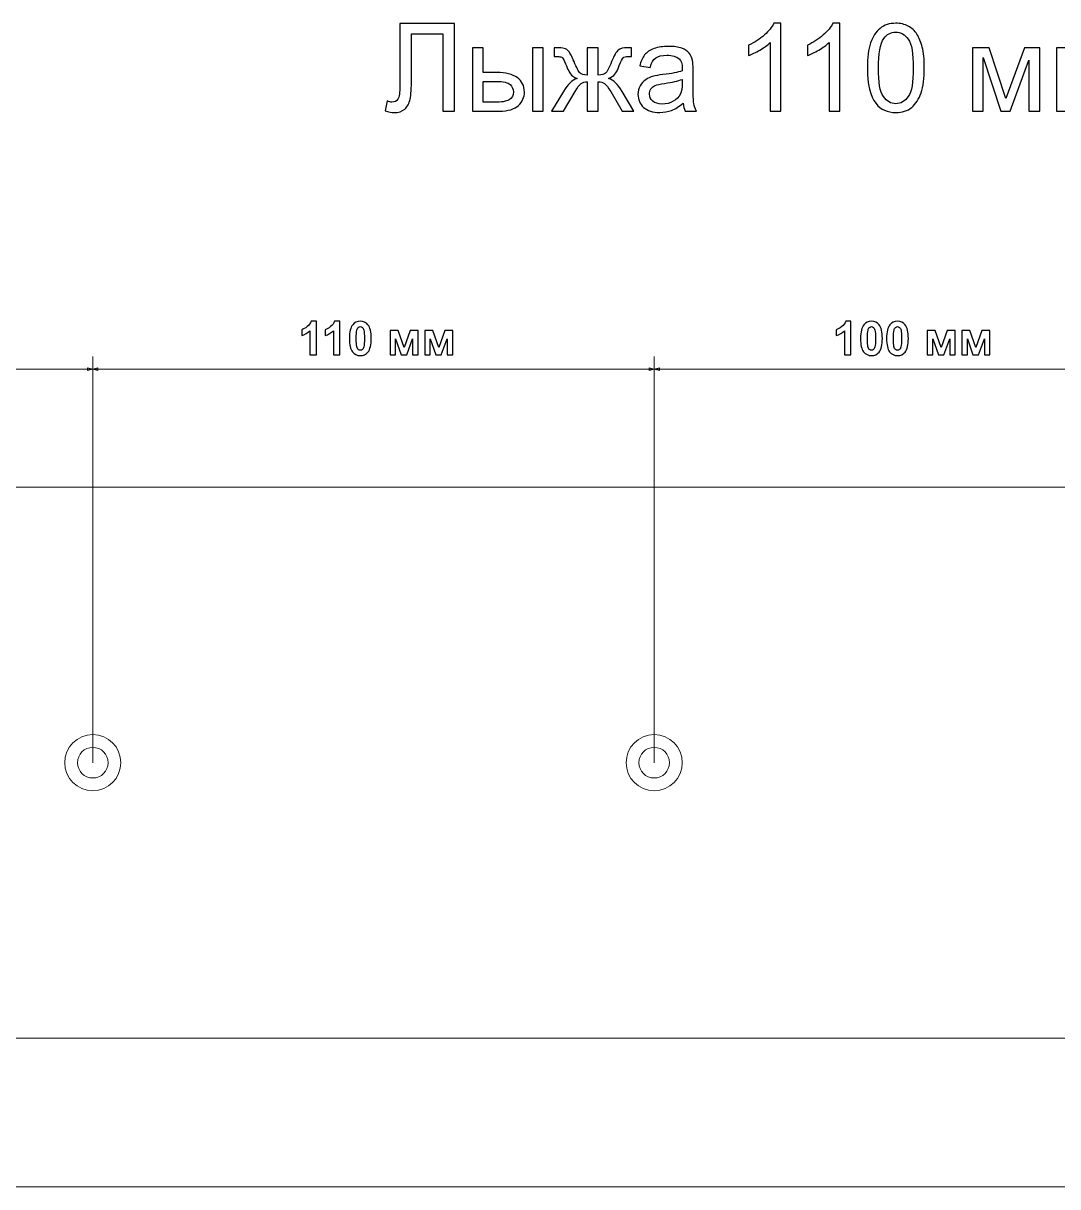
# Model space of a CAD drawing. Header units: centimetres. Extents: x -84 to 84, y -59 to 59.
# Drawn here: x -22.55 to -2.28, y -22.2 to 0.59 of the extents above; entities that cross this region are included whole.
import ezdxf

# ---------------------------------------------------------------- set-up
doc = ezdxf.new("R2010")
doc.units = ezdxf.units.CM
doc.header["$MEASUREMENT"] = 0
doc.layers.add('layer 1', color=7, linetype='Continuous')

msp = doc.modelspace()

# ---------------------------------------------------------------- linework, layer by layer
at = {"layer": 'layer 1', "color": 250}
for points, knots in [([(-15.16733, 0.58733), (-15.16733, 0.58733), (-14.09765, 0.58733), (-14.09765, 0.58733), (-14.09765, 0.58733), (-14.09765, 0.58733), (-14.09765, -1.12607), (-14.09765, -1.12607), (-14.09765, -1.12607), (-14.09765, -1.12607), (-14.32499, -1.12607), (-14.32499, -1.12607), (-14.32499, -1.12607), (-14.32499, -1.12607), (-14.32499, 0.38631), (-14.32499, 0.38631), (-14.32499, 0.38631), (-14.32499, 0.38631), (-14.93999, 0.38631), (-14.93999, 0.38631), (-14.93999, 0.38631), (-14.93999, 0.38631), (-14.93999, -0.49631), (-14.93999, -0.49631), (-14.93999, -0.49631), (-14.93999, -0.67579), (-14.94837, -0.807), (-14.96512, -0.89036), (-14.96512, -0.89036), (-14.98187, -0.97411), (-15.01737, -1.03873), (-15.07121, -1.08539), (-15.07121, -1.08539), (-15.12505, -1.13165), (-15.19365, -1.15479), (-15.27621, -1.15479), (-15.27621, -1.15479), (-15.32646, -1.15479), (-15.38669, -1.14442), (-15.45688, -1.12368), (-15.45688, -1.12368), (-15.45688, -1.12368), (-15.4162, -0.92266), (-15.4162, -0.92266), (-15.4162, -0.92266), (-15.37911, -0.94181), (-15.3472, -0.95138), (-15.32088, -0.95138), (-15.32088, -0.95138), (-15.26983, -0.95138), (-15.23114, -0.93224), (-15.20562, -0.89355), (-15.20562, -0.89355), (-15.18009, -0.85486), (-15.16733, -0.76393), (-15.16733, -0.62035), (-15.16733, -0.62035), (-15.16733, -0.62035), (-15.16733, 0.58733), (-15.16733, 0.58733)], [0, 0, 0, 0, 0.0625, 0.0625, 0.0625, 0.0625, 0.125, 0.125, 0.125, 0.125, 0.1875, 0.1875, 0.1875, 0.1875, 0.25, 0.25, 0.25, 0.25, 0.3125, 0.3125, 0.3125, 0.3125, 0.375, 0.375, 0.375, 0.375, 0.4375, 0.4375, 0.4375, 0.4375, 0.5, 0.5, 0.5, 0.5, 0.5625, 0.5625, 0.5625, 0.5625, 0.625, 0.625, 0.625, 0.625, 0.6875, 0.6875, 0.6875, 0.6875, 0.75, 0.75, 0.75, 0.75, 0.8125, 0.8125, 0.8125, 0.8125, 0.875, 0.875, 0.875, 0.875, 1, 1, 1, 1]), ([(-7.70074, -1.12607), (-7.70074, -1.12607), (-7.91133, -1.12607), (-7.91133, -1.12607), (-7.91133, -1.12607), (-7.91133, -1.12607), (-7.91133, 0.21481), (-7.91133, 0.21481), (-7.91133, 0.21481), (-7.96198, 0.16616), (-8.02858, 0.1179), (-8.11074, 0.06964), (-8.11074, 0.06964), (-8.1929, 0.02138), (-8.26709, -0.01492), (-8.33249, -0.03885), (-8.33249, -0.03885), (-8.33249, -0.03885), (-8.33249, 0.16456), (-8.33249, 0.16456), (-8.33249, 0.16456), (-8.21484, 0.2196), (-8.11194, 0.2866), (-8.0238, 0.36557), (-8.0238, 0.36557), (-7.93565, 0.44414), (-7.87304, 0.52032), (-7.83634, 0.5945), (-7.83634, 0.5945), (-7.83634, 0.5945), (-7.70074, 0.5945), (-7.70074, 0.5945), (-7.70074, 0.5945), (-7.70074, 0.5945), (-7.70074, -1.12607), (-7.70074, -1.12607)], [0, 0, 0, 0, 0.1, 0.1, 0.1, 0.1, 0.2, 0.2, 0.2, 0.2, 0.3, 0.3, 0.3, 0.3, 0.4, 0.4, 0.4, 0.4, 0.5, 0.5, 0.5, 0.5, 0.6, 0.6, 0.6, 0.6, 0.7, 0.7, 0.7, 0.7, 0.8, 0.8, 0.8, 0.8, 1, 1, 1, 1]), ([(-6.54731, -1.12607), (-6.54731, -1.12607), (-6.7579, -1.12607), (-6.7579, -1.12607), (-6.7579, -1.12607), (-6.7579, -1.12607), (-6.7579, 0.21481), (-6.7579, 0.21481), (-6.7579, 0.21481), (-6.80855, 0.16616), (-6.87515, 0.1179), (-6.95731, 0.06964), (-6.95731, 0.06964), (-7.03947, 0.02138), (-7.11366, -0.01492), (-7.17906, -0.03885), (-7.17906, -0.03885), (-7.17906, -0.03885), (-7.17906, 0.16456), (-7.17906, 0.16456), (-7.17906, 0.16456), (-7.06141, 0.2196), (-6.95851, 0.2866), (-6.87037, 0.36557), (-6.87037, 0.36557), (-6.78222, 0.44414), (-6.71961, 0.52032), (-6.68291, 0.5945), (-6.68291, 0.5945), (-6.68291, 0.5945), (-6.54731, 0.5945), (-6.54731, 0.5945), (-6.54731, 0.5945), (-6.54731, 0.5945), (-6.54731, -1.12607), (-6.54731, -1.12607)], [0, 0, 0, 0, 0.1, 0.1, 0.1, 0.1, 0.2, 0.2, 0.2, 0.2, 0.3, 0.3, 0.3, 0.3, 0.4, 0.4, 0.4, 0.4, 0.5, 0.5, 0.5, 0.5, 0.6, 0.6, 0.6, 0.6, 0.7, 0.7, 0.7, 0.7, 0.8, 0.8, 0.8, 0.8, 1, 1, 1, 1]), ([(-6.00609, -0.28054), (-6.00609, -0.07833), (-5.98535, 0.08519), (-5.94388, 0.20883), (-5.94388, 0.20883), (-5.902, 0.33287), (-5.84018, 0.42819), (-5.75802, 0.4948), (-5.75802, 0.4948), (-5.67626, 0.5614), (-5.57296, 0.5945), (-5.44852, 0.5945), (-5.44852, 0.5945), (-5.35679, 0.5945), (-5.27623, 0.57616), (-5.20643, 0.53907), (-5.20643, 0.53907), (-5.13703, 0.50197), (-5.0796, 0.44853), (-5.03493, 0.37873), (-5.03493, 0.37873), (-4.99026, 0.30934), (-4.95516, 0.22439), (-4.92964, 0.12428), (-4.92964, 0.12428), (-4.90371, 0.02417), (-4.89095, -0.11103), (-4.89095, -0.28054), (-4.89095, -0.28054), (-4.89095, -0.48155), (-4.91169, -0.64428), (-4.95277, -0.76792), (-4.95277, -0.76792), (-4.99385, -0.89195), (-5.05567, -0.98728), (-5.13783, -1.05428), (-5.13783, -1.05428), (-5.21959, -1.12128), (-5.32329, -1.15479), (-5.44852, -1.15479), (-5.44852, -1.15479), (-5.61324, -1.15479), (-5.74286, -1.09616), (-5.83699, -0.9785), (-5.83699, -0.9785), (-5.94986, -0.83492), (-6.00609, -0.6024), (-6.00609, -0.28054)], [0, 0, 0, 0, 0.07692308, 0.07692308, 0.07692308, 0.07692308, 0.15384615, 0.15384615, 0.15384615, 0.15384615, 0.23076923, 0.23076923, 0.23076923, 0.23076923, 0.30769231, 0.30769231, 0.30769231, 0.30769231, 0.38461538, 0.38461538, 0.38461538, 0.38461538, 0.46153846, 0.46153846, 0.46153846, 0.46153846, 0.53846154, 0.53846154, 0.53846154, 0.53846154, 0.61538462, 0.61538462, 0.61538462, 0.61538462, 0.69230769, 0.69230769, 0.69230769, 0.69230769, 0.76923077, 0.76923077, 0.76923077, 0.76923077, 0.84615385, 0.84615385, 0.84615385, 0.84615385, 1, 1, 1, 1]), ([(-5.79072, -0.28134), (-5.79072, -0.56331), (-5.75802, -0.75077), (-5.69221, -0.8433), (-5.69221, -0.8433), (-5.6264, -0.93622), (-5.54504, -0.98249), (-5.44852, -0.98249), (-5.44852, -0.98249), (-5.352, -0.98249), (-5.27064, -0.93583), (-5.20483, -0.8429), (-5.20483, -0.8429), (-5.13903, -0.74957), (-5.10632, -0.56252), (-5.10632, -0.28134), (-5.10632, -0.28134), (-5.10632, 0.00064), (-5.13903, 0.18809), (-5.20483, 0.28062), (-5.20483, 0.28062), (-5.27024, 0.37355), (-5.3524, 0.41981), (-5.45092, 0.41981), (-5.45092, 0.41981), (-5.54743, 0.41981), (-5.62481, 0.37873), (-5.68264, 0.29697), (-5.68264, 0.29697), (-5.75483, 0.19288), (-5.79072, -0.00016), (-5.79072, -0.28134)], [0, 0, 0, 0, 0.11111111, 0.11111111, 0.11111111, 0.11111111, 0.22222222, 0.22222222, 0.22222222, 0.22222222, 0.33333333, 0.33333333, 0.33333333, 0.33333333, 0.44444444, 0.44444444, 0.44444444, 0.44444444, 0.55555556, 0.55555556, 0.55555556, 0.55555556, 0.66666667, 0.66666667, 0.66666667, 0.66666667, 0.77777778, 0.77777778, 0.77777778, 0.77777778, 1, 1, 1, 1]), ([(-13.74269, 0.1159), (-13.74269, 0.1159), (-13.53211, 0.1159), (-13.53211, 0.1159), (-13.53211, 0.1159), (-13.53211, 0.1159), (-13.53211, -0.36988), (-13.53211, -0.36988), (-13.53211, -0.36988), (-13.53211, -0.36988), (-13.26648, -0.36988), (-13.26648, -0.36988), (-13.26648, -0.36988), (-13.09299, -0.36988), (-12.95978, -0.40338), (-12.86605, -0.47078), (-12.86605, -0.47078), (-12.77233, -0.53819), (-12.72566, -0.63112), (-12.72566, -0.74957), (-12.72566, -0.74957), (-12.72566, -0.85327), (-12.76475, -0.94181), (-12.84292, -1.01559), (-12.84292, -1.01559), (-12.92109, -1.08938), (-13.04593, -1.12607), (-13.21783, -1.12607), (-13.21783, -1.12607), (-13.21783, -1.12607), (-13.74269, -1.12607), (-13.74269, -1.12607), (-13.74269, -1.12607), (-13.74269, -1.12607), (-13.74269, 0.1159), (-13.74269, 0.1159)], [0, 0, 0, 0, 0.1, 0.1, 0.1, 0.1, 0.2, 0.2, 0.2, 0.2, 0.3, 0.3, 0.3, 0.3, 0.4, 0.4, 0.4, 0.4, 0.5, 0.5, 0.5, 0.5, 0.6, 0.6, 0.6, 0.6, 0.7, 0.7, 0.7, 0.7, 0.8, 0.8, 0.8, 0.8, 1, 1, 1, 1]), ([(-12.56772, 0.1159), (-12.56772, 0.1159), (-12.35714, 0.1159), (-12.35714, 0.1159), (-12.35714, 0.1159), (-12.35714, 0.1159), (-12.35714, -1.12607), (-12.35714, -1.12607), (-12.35714, -1.12607), (-12.35714, -1.12607), (-12.56772, -1.12607), (-12.56772, -1.12607), (-12.56772, -1.12607), (-12.56772, -1.12607), (-12.56772, 0.1159), (-12.56772, 0.1159)], [0, 0, 0, 0, 0.2, 0.2, 0.2, 0.2, 0.4, 0.4, 0.4, 0.4, 0.6, 0.6, 0.6, 0.6, 1, 1, 1, 1]), ([(-11.27829, 0.1159), (-11.27829, 0.1159), (-11.27829, -0.42013), (-11.27829, -0.42013), (-11.27829, -0.42013), (-11.21048, -0.42013), (-11.16262, -0.40737), (-11.1351, -0.38224), (-11.1351, -0.38224), (-11.10758, -0.35672), (-11.0681, -0.28214), (-11.01705, -0.1577), (-11.01705, -0.1577), (-10.96919, -0.03964), (-10.92572, 0.03534), (-10.88663, 0.06804), (-10.88663, 0.06804), (-10.84834, 0.09995), (-10.78772, 0.1159), (-10.70436, 0.1159), (-10.70436, 0.1159), (-10.70436, 0.1159), (-10.62739, 0.1159), (-10.62739, 0.1159), (-10.62739, 0.1159), (-10.62739, 0.1159), (-10.62739, -0.05759), (-10.62739, -0.05759), (-10.62739, -0.05759), (-10.62739, -0.05759), (-10.68442, -0.05639), (-10.68442, -0.05639), (-10.68442, -0.05639), (-10.74066, -0.05639), (-10.77615, -0.06477), (-10.79171, -0.08112), (-10.79171, -0.08112), (-10.80806, -0.09827), (-10.83319, -0.14932), (-10.86669, -0.23427), (-10.86669, -0.23427), (-10.8978, -0.31564), (-10.92651, -0.37147), (-10.95284, -0.40298), (-10.95284, -0.40298), (-10.97916, -0.43409), (-11.02064, -0.46241), (-11.07648, -0.48833), (-11.07648, -0.48833), (-10.98554, -0.51266), (-10.897, -0.59682), (-10.81045, -0.74119), (-10.81045, -0.74119), (-10.81045, -0.74119), (-10.57953, -1.12607), (-10.57953, -1.12607), (-10.57953, -1.12607), (-10.57953, -1.12607), (-10.81085, -1.12607), (-10.81085, -1.12607), (-10.81085, -1.12607), (-10.81085, -1.12607), (-11.03579, -0.74159), (-11.03579, -0.74159), (-11.03579, -0.74159), (-11.08166, -0.66342), (-11.12194, -0.61237), (-11.15584, -0.58804), (-11.15584, -0.58804), (-11.19014, -0.56371), (-11.23082, -0.55175), (-11.27829, -0.55175), (-11.27829, -0.55175), (-11.27829, -0.55175), (-11.27829, -1.12607), (-11.27829, -1.12607), (-11.27829, -1.12607), (-11.27829, -1.12607), (-11.49366, -1.12607), (-11.49366, -1.12607), (-11.49366, -1.12607), (-11.49366, -1.12607), (-11.49366, -0.55175), (-11.49366, -0.55175), (-11.49366, -0.55175), (-11.54032, -0.55175), (-11.5806, -0.56371), (-11.6145, -0.58764), (-11.6145, -0.58764), (-11.6488, -0.61157), (-11.68869, -0.66302), (-11.73415, -0.74199), (-11.73415, -0.74199), (-11.73415, -0.74199), (-11.96109, -1.12607), (-11.96109, -1.12607), (-11.96109, -1.12607), (-11.96109, -1.12607), (-12.19242, -1.12607), (-12.19242, -1.12607), (-12.19242, -1.12607), (-12.19242, -1.12607), (-11.96229, -0.74119), (-11.96229, -0.74119), (-11.96229, -0.74119), (-11.87494, -0.59682), (-11.7856, -0.51266), (-11.69467, -0.48833), (-11.69467, -0.48833), (-11.75689, -0.45962), (-11.80076, -0.42811), (-11.82549, -0.39421), (-11.82549, -0.39421), (-11.85061, -0.36031), (-11.88771, -0.27934), (-11.93756, -0.15132), (-11.93756, -0.15132), (-11.95471, -0.10824), (-11.97306, -0.08192), (-11.9926, -0.07235), (-11.9926, -0.07235), (-12.01294, -0.06238), (-12.04285, -0.05759), (-12.08274, -0.05759), (-12.08274, -0.05759), (-12.09271, -0.05759), (-12.11345, -0.05799), (-12.14456, -0.05879), (-12.14456, -0.05879), (-12.14456, -0.05879), (-12.14456, 0.1159), (-12.14456, 0.1159), (-12.14456, 0.1159), (-12.14456, 0.1159), (-12.11544, 0.1159), (-12.11544, 0.1159), (-12.11544, 0.1159), (-12.03408, 0.1159), (-11.97705, 0.11112), (-11.94394, 0.10115), (-11.94394, 0.10115), (-11.91084, 0.09157), (-11.88132, 0.07083), (-11.855, 0.03933), (-11.855, 0.03933), (-11.82908, 0.00782), (-11.79518, -0.05759), (-11.7537, -0.1577), (-11.7537, -0.1577), (-11.70305, -0.28014), (-11.66396, -0.35432), (-11.63684, -0.38065), (-11.63684, -0.38065), (-11.60972, -0.40697), (-11.56186, -0.42013), (-11.49366, -0.42013), (-11.49366, -0.42013), (-11.49366, -0.42013), (-11.49366, 0.1159), (-11.49366, 0.1159), (-11.49366, 0.1159), (-11.49366, 0.1159), (-11.27829, 0.1159), (-11.27829, 0.1159)], [0, 0, 0, 0, 0.02380952, 0.02380952, 0.02380952, 0.02380952, 0.04761905, 0.04761905, 0.04761905, 0.04761905, 0.07142857, 0.07142857, 0.07142857, 0.07142857, 0.0952381, 0.0952381, 0.0952381, 0.0952381, 0.11904762, 0.11904762, 0.11904762, 0.11904762, 0.14285714, 0.14285714, 0.14285714, 0.14285714, 0.16666667, 0.16666667, 0.16666667, 0.16666667, 0.19047619, 0.19047619, 0.19047619, 0.19047619, 0.21428571, 0.21428571, 0.21428571, 0.21428571, 0.23809524, 0.23809524, 0.23809524, 0.23809524, 0.26190476, 0.26190476, 0.26190476, 0.26190476, 0.28571429, 0.28571429, 0.28571429, 0.28571429, 0.30952381, 0.30952381, 0.30952381, 0.30952381, 0.33333333, 0.33333333, 0.33333333, 0.33333333, 0.35714286, 0.35714286, 0.35714286, 0.35714286, 0.38095238, 0.38095238, 0.38095238, 0.38095238, 0.4047619, 0.4047619, 0.4047619, 0.4047619, 0.42857143, 0.42857143, 0.42857143, 0.42857143, 0.45238095, 0.45238095, 0.45238095, 0.45238095, 0.47619048, 0.47619048, 0.47619048, 0.47619048, 0.5, 0.5, 0.5, 0.5, 0.52380952, 0.52380952, 0.52380952, 0.52380952, 0.54761905, 0.54761905, 0.54761905, 0.54761905, 0.57142857, 0.57142857, 0.57142857, 0.57142857, 0.5952381, 0.5952381, 0.5952381, 0.5952381, 0.61904762, 0.61904762, 0.61904762, 0.61904762, 0.64285714, 0.64285714, 0.64285714, 0.64285714, 0.66666667, 0.66666667, 0.66666667, 0.66666667, 0.69047619, 0.69047619, 0.69047619, 0.69047619, 0.71428571, 0.71428571, 0.71428571, 0.71428571, 0.73809524, 0.73809524, 0.73809524, 0.73809524, 0.76190476, 0.76190476, 0.76190476, 0.76190476, 0.78571429, 0.78571429, 0.78571429, 0.78571429, 0.80952381, 0.80952381, 0.80952381, 0.80952381, 0.83333333, 0.83333333, 0.83333333, 0.83333333, 0.85714286, 0.85714286, 0.85714286, 0.85714286, 0.88095238, 0.88095238, 0.88095238, 0.88095238, 0.9047619, 0.9047619, 0.9047619, 0.9047619, 0.92857143, 0.92857143, 0.92857143, 0.92857143, 0.95238095, 0.95238095, 0.95238095, 0.95238095, 1, 1, 1, 1]), ([(-9.61754, -0.97052), (-9.69571, -1.03713), (-9.77109, -1.08379), (-9.84328, -1.11131), (-9.84328, -1.11131), (-9.91547, -1.13883), (-9.99284, -1.15239), (-10.0758, -1.15239), (-10.0758, -1.15239), (-10.2122, -1.15239), (-10.3171, -1.11929), (-10.39048, -1.05268), (-10.39048, -1.05268), (-10.46387, -0.98648), (-10.50056, -0.90153), (-10.50056, -0.79823), (-10.50056, -0.79823), (-10.50056, -0.7376), (-10.4866, -0.68217), (-10.45908, -0.63191), (-10.45908, -0.63191), (-10.43116, -0.58166), (-10.39487, -0.54178), (-10.3502, -0.51147), (-10.3502, -0.51147), (-10.30513, -0.48115), (-10.25488, -0.45802), (-10.19864, -0.44247), (-10.19864, -0.44247), (-10.15716, -0.4317), (-10.09455, -0.42133), (-10.01119, -0.41096), (-10.01119, -0.41096), (-9.84129, -0.39102), (-9.71565, -0.36669), (-9.63549, -0.33877), (-9.63549, -0.33877), (-9.63469, -0.31005), (-9.63429, -0.29171), (-9.63429, -0.28413), (-9.63429, -0.28413), (-9.63429, -0.19878), (-9.65423, -0.13855), (-9.69412, -0.10346), (-9.69412, -0.10346), (-9.74796, -0.056), (-9.82813, -0.03246), (-9.93422, -0.03246), (-9.93422, -0.03246), (-10.03353, -0.03246), (-10.10691, -0.05001), (-10.15397, -0.08471), (-10.15397, -0.08471), (-10.20144, -0.11941), (-10.23613, -0.18083), (-10.25887, -0.26937), (-10.25887, -0.26937), (-10.25887, -0.26937), (-10.46467, -0.24066), (-10.46467, -0.24066), (-10.46467, -0.24066), (-10.44592, -0.15251), (-10.41521, -0.08112), (-10.37214, -0.02688), (-10.37214, -0.02688), (-10.32906, 0.02736), (-10.26684, 0.06884), (-10.18548, 0.09835), (-10.18548, 0.09835), (-10.10452, 0.12747), (-10.00999, 0.14223), (-9.90311, 0.14223), (-9.90311, 0.14223), (-9.79702, 0.14223), (-9.71047, 0.12986), (-9.64386, 0.10473), (-9.64386, 0.10473), (-9.57766, 0.07961), (-9.5286, 0.0485), (-9.49749, 0.01061), (-9.49749, 0.01061), (-9.46638, -0.02728), (-9.44445, -0.07514), (-9.43168, -0.13297), (-9.43168, -0.13297), (-9.4249, -0.16887), (-9.42131, -0.23348), (-9.42131, -0.32641), (-9.42131, -0.32641), (-9.42131, -0.32641), (-9.42131, -0.60559), (-9.42131, -0.60559), (-9.42131, -0.60559), (-9.42131, -0.80062), (-9.41693, -0.92386), (-9.40815, -0.97611), (-9.40815, -0.97611), (-9.39978, -1.02836), (-9.38223, -1.07821), (-9.3567, -1.12607), (-9.3567, -1.12607), (-9.3567, -1.12607), (-9.57686, -1.12607), (-9.57686, -1.12607), (-9.57686, -1.12607), (-9.598, -1.0818), (-9.61156, -1.02995), (-9.61754, -0.97052)], [0, 0, 0, 0, 0.03571429, 0.03571429, 0.03571429, 0.03571429, 0.07142857, 0.07142857, 0.07142857, 0.07142857, 0.10714286, 0.10714286, 0.10714286, 0.10714286, 0.14285714, 0.14285714, 0.14285714, 0.14285714, 0.17857143, 0.17857143, 0.17857143, 0.17857143, 0.21428571, 0.21428571, 0.21428571, 0.21428571, 0.25, 0.25, 0.25, 0.25, 0.28571429, 0.28571429, 0.28571429, 0.28571429, 0.32142857, 0.32142857, 0.32142857, 0.32142857, 0.35714286, 0.35714286, 0.35714286, 0.35714286, 0.39285714, 0.39285714, 0.39285714, 0.39285714, 0.42857143, 0.42857143, 0.42857143, 0.42857143, 0.46428571, 0.46428571, 0.46428571, 0.46428571, 0.5, 0.5, 0.5, 0.5, 0.53571429, 0.53571429, 0.53571429, 0.53571429, 0.57142857, 0.57142857, 0.57142857, 0.57142857, 0.60714286, 0.60714286, 0.60714286, 0.60714286, 0.64285714, 0.64285714, 0.64285714, 0.64285714, 0.67857143, 0.67857143, 0.67857143, 0.67857143, 0.71428571, 0.71428571, 0.71428571, 0.71428571, 0.75, 0.75, 0.75, 0.75, 0.78571429, 0.78571429, 0.78571429, 0.78571429, 0.82142857, 0.82142857, 0.82142857, 0.82142857, 0.85714286, 0.85714286, 0.85714286, 0.85714286, 0.89285714, 0.89285714, 0.89285714, 0.89285714, 0.92857143, 0.92857143, 0.92857143, 0.92857143, 1, 1, 1, 1]), ([(-3.94571, 0.1159), (-3.94571, 0.1159), (-3.62186, 0.1159), (-3.62186, 0.1159), (-3.62186, 0.1159), (-3.62186, 0.1159), (-3.29362, -0.87799), (-3.29362, -0.87799), (-3.29362, -0.87799), (-3.29362, -0.87799), (-2.93028, 0.1159), (-2.93028, 0.1159), (-2.93028, 0.1159), (-2.93028, 0.1159), (-2.62956, 0.1159), (-2.62956, 0.1159), (-2.62956, 0.1159), (-2.62956, 0.1159), (-2.62956, -1.12607), (-2.62956, -1.12607), (-2.62956, -1.12607), (-2.62956, -1.12607), (-2.84014, -1.12607), (-2.84014, -1.12607), (-2.84014, -1.12607), (-2.84014, -1.12607), (-2.84014, -0.12619), (-2.84014, -0.12619), (-2.84014, -0.12619), (-2.84014, -0.12619), (-3.20587, -1.12607), (-3.20587, -1.12607), (-3.20587, -1.12607), (-3.20587, -1.12607), (-3.39412, -1.12607), (-3.39412, -1.12607), (-3.39412, -1.12607), (-3.39412, -1.12607), (-3.73991, -0.07833), (-3.73991, -0.07833), (-3.73991, -0.07833), (-3.73991, -0.07833), (-3.73991, -1.12607), (-3.73991, -1.12607), (-3.73991, -1.12607), (-3.73991, -1.12607), (-3.94571, -1.12607), (-3.94571, -1.12607), (-3.94571, -1.12607), (-3.94571, -1.12607), (-3.94571, 0.1159), (-3.94571, 0.1159)], [0, 0, 0, 0, 0.07142857, 0.07142857, 0.07142857, 0.07142857, 0.14285714, 0.14285714, 0.14285714, 0.14285714, 0.21428571, 0.21428571, 0.21428571, 0.21428571, 0.28571429, 0.28571429, 0.28571429, 0.28571429, 0.35714286, 0.35714286, 0.35714286, 0.35714286, 0.42857143, 0.42857143, 0.42857143, 0.42857143, 0.5, 0.5, 0.5, 0.5, 0.57142857, 0.57142857, 0.57142857, 0.57142857, 0.64285714, 0.64285714, 0.64285714, 0.64285714, 0.71428571, 0.71428571, 0.71428571, 0.71428571, 0.78571429, 0.78571429, 0.78571429, 0.78571429, 0.85714286, 0.85714286, 0.85714286, 0.85714286, 1, 1, 1, 1]), ([(-2.30052, 0.1159), (-2.30052, 0.1159), (-1.97667, 0.1159), (-1.97667, 0.1159), (-1.97667, 0.1159), (-1.97667, 0.1159), (-1.64843, -0.87799), (-1.64843, -0.87799), (-1.64843, -0.87799), (-1.64843, -0.87799), (-1.28509, 0.1159), (-1.28509, 0.1159), (-1.28509, 0.1159), (-1.28509, 0.1159), (-0.98437, 0.1159), (-0.98437, 0.1159), (-0.98437, 0.1159), (-0.98437, 0.1159), (-0.98437, -1.12607), (-0.98437, -1.12607), (-0.98437, -1.12607), (-0.98437, -1.12607), (-1.19495, -1.12607), (-1.19495, -1.12607), (-1.19495, -1.12607), (-1.19495, -1.12607), (-1.19495, -0.12619), (-1.19495, -0.12619), (-1.19495, -0.12619), (-1.19495, -0.12619), (-1.56068, -1.12607), (-1.56068, -1.12607), (-1.56068, -1.12607), (-1.56068, -1.12607), (-1.74893, -1.12607), (-1.74893, -1.12607), (-1.74893, -1.12607), (-1.74893, -1.12607), (-2.09472, -0.07833), (-2.09472, -0.07833), (-2.09472, -0.07833), (-2.09472, -0.07833), (-2.09472, -1.12607), (-2.09472, -1.12607), (-2.09472, -1.12607), (-2.09472, -1.12607), (-2.30052, -1.12607), (-2.30052, -1.12607), (-2.30052, -1.12607), (-2.30052, -1.12607), (-2.30052, 0.1159), (-2.30052, 0.1159)], [0, 0, 0, 0, 0.07142857, 0.07142857, 0.07142857, 0.07142857, 0.14285714, 0.14285714, 0.14285714, 0.14285714, 0.21428571, 0.21428571, 0.21428571, 0.21428571, 0.28571429, 0.28571429, 0.28571429, 0.28571429, 0.35714286, 0.35714286, 0.35714286, 0.35714286, 0.42857143, 0.42857143, 0.42857143, 0.42857143, 0.5, 0.5, 0.5, 0.5, 0.57142857, 0.57142857, 0.57142857, 0.57142857, 0.64285714, 0.64285714, 0.64285714, 0.64285714, 0.71428571, 0.71428571, 0.71428571, 0.71428571, 0.78571429, 0.78571429, 0.78571429, 0.78571429, 0.85714286, 0.85714286, 0.85714286, 0.85714286, 1, 1, 1, 1]), ([(-13.53211, -0.95377), (-13.53211, -0.95377), (-13.31115, -0.95377), (-13.31115, -0.95377), (-13.31115, -0.95377), (-13.17834, -0.95377), (-13.08302, -0.93742), (-13.02638, -0.90472), (-13.02638, -0.90472), (-12.96935, -0.87201), (-12.94103, -0.82096), (-12.94103, -0.75156), (-12.94103, -0.75156), (-12.94103, -0.69772), (-12.96217, -0.64986), (-13.00405, -0.60758), (-13.00405, -0.60758), (-13.04633, -0.56571), (-13.13925, -0.54457), (-13.28323, -0.54457), (-13.28323, -0.54457), (-13.28323, -0.54457), (-13.53211, -0.54457), (-13.53211, -0.54457), (-13.53211, -0.54457), (-13.53211, -0.54457), (-13.53211, -0.95377), (-13.53211, -0.95377)], [0, 0, 0, 0, 0.125, 0.125, 0.125, 0.125, 0.25, 0.25, 0.25, 0.25, 0.375, 0.375, 0.375, 0.375, 0.5, 0.5, 0.5, 0.5, 0.625, 0.625, 0.625, 0.625, 0.75, 0.75, 0.75, 0.75, 1, 1, 1, 1]), ([(-9.63429, -0.50389), (-9.71087, -0.535), (-9.82573, -0.56132), (-9.97889, -0.58286), (-9.97889, -0.58286), (-10.06583, -0.59522), (-10.12725, -0.60918), (-10.16315, -0.62473), (-10.16315, -0.62473), (-10.19904, -0.64029), (-10.22656, -0.66302), (-10.2461, -0.69254), (-10.2461, -0.69254), (-10.26565, -0.72245), (-10.27562, -0.75555), (-10.27562, -0.79225), (-10.27562, -0.79225), (-10.27562, -0.84768), (-10.25448, -0.89435), (-10.21181, -0.93144), (-10.21181, -0.93144), (-10.16913, -0.96853), (-10.10691, -0.98728), (-10.02515, -0.98728), (-10.02515, -0.98728), (-9.94419, -0.98728), (-9.872, -0.96973), (-9.80858, -0.93423), (-9.80858, -0.93423), (-9.74557, -0.89913), (-9.6989, -0.85087), (-9.66939, -0.78985), (-9.66939, -0.78985), (-9.64666, -0.74239), (-9.63549, -0.67259), (-9.63549, -0.58046), (-9.63549, -0.58046), (-9.63549, -0.58046), (-9.63429, -0.50389), (-9.63429, -0.50389)], [0, 0, 0, 0, 0.09090909, 0.09090909, 0.09090909, 0.09090909, 0.18181818, 0.18181818, 0.18181818, 0.18181818, 0.27272727, 0.27272727, 0.27272727, 0.27272727, 0.36363636, 0.36363636, 0.36363636, 0.36363636, 0.45454545, 0.45454545, 0.45454545, 0.45454545, 0.54545455, 0.54545455, 0.54545455, 0.54545455, 0.63636364, 0.63636364, 0.63636364, 0.63636364, 0.72727273, 0.72727273, 0.72727273, 0.72727273, 0.81818182, 0.81818182, 0.81818182, 0.81818182, 1, 1, 1, 1])]:
    msp.add_open_spline(points, degree=3, knots=knots, dxfattribs=at)
at = {"layer": 'layer 1', "color": 155}
for points, knots in [([(-16.80223, -5.90382), (-16.80223, -5.90382), (-16.92789, -5.90382), (-16.92789, -5.90382), (-16.92789, -5.90382), (-16.92789, -5.90382), (-16.92789, -5.42839), (-16.92789, -5.42839), (-16.92789, -5.42839), (-16.97375, -5.4715), (-17.02787, -5.50345), (-17.09024, -5.52409), (-17.09024, -5.52409), (-17.09024, -5.52409), (-17.09024, -5.40944), (-17.09024, -5.40944), (-17.09024, -5.40944), (-17.05737, -5.39874), (-17.02175, -5.37841), (-16.98338, -5.34829), (-16.98338, -5.34829), (-16.94486, -5.31833), (-16.91857, -5.28332), (-16.9042, -5.24342), (-16.9042, -5.24342), (-16.9042, -5.24342), (-16.80223, -5.24342), (-16.80223, -5.24342), (-16.80223, -5.24342), (-16.80223, -5.24342), (-16.80223, -5.90382), (-16.80223, -5.90382)], [0, 0, 0, 0, 0.11111111, 0.11111111, 0.11111111, 0.11111111, 0.22222222, 0.22222222, 0.22222222, 0.22222222, 0.33333333, 0.33333333, 0.33333333, 0.33333333, 0.44444444, 0.44444444, 0.44444444, 0.44444444, 0.55555556, 0.55555556, 0.55555556, 0.55555556, 0.66666667, 0.66666667, 0.66666667, 0.66666667, 0.77777778, 0.77777778, 0.77777778, 0.77777778, 1, 1, 1, 1]), ([(-16.3427, -5.90382), (-16.3427, -5.90382), (-16.46836, -5.90382), (-16.46836, -5.90382), (-16.46836, -5.90382), (-16.46836, -5.90382), (-16.46836, -5.42839), (-16.46836, -5.42839), (-16.46836, -5.42839), (-16.51422, -5.4715), (-16.56834, -5.50345), (-16.63071, -5.52409), (-16.63071, -5.52409), (-16.63071, -5.52409), (-16.63071, -5.40944), (-16.63071, -5.40944), (-16.63071, -5.40944), (-16.59784, -5.39874), (-16.56222, -5.37841), (-16.52385, -5.34829), (-16.52385, -5.34829), (-16.48533, -5.31833), (-16.45904, -5.28332), (-16.44467, -5.24342), (-16.44467, -5.24342), (-16.44467, -5.24342), (-16.3427, -5.24342), (-16.3427, -5.24342), (-16.3427, -5.24342), (-16.3427, -5.24342), (-16.3427, -5.90382), (-16.3427, -5.90382)], [0, 0, 0, 0, 0.11111111, 0.11111111, 0.11111111, 0.11111111, 0.22222222, 0.22222222, 0.22222222, 0.22222222, 0.33333333, 0.33333333, 0.33333333, 0.33333333, 0.44444444, 0.44444444, 0.44444444, 0.44444444, 0.55555556, 0.55555556, 0.55555556, 0.55555556, 0.66666667, 0.66666667, 0.66666667, 0.66666667, 0.77777778, 0.77777778, 0.77777778, 0.77777778, 1, 1, 1, 1]), ([(-15.94126, -5.24342), (-15.87767, -5.24342), (-15.82799, -5.2662), (-15.79206, -5.31175), (-15.79206, -5.31175), (-15.74941, -5.36556), (-15.72801, -5.45499), (-15.72801, -5.57974), (-15.72801, -5.57974), (-15.72801, -5.70432), (-15.74956, -5.79391), (-15.79252, -5.84833), (-15.79252, -5.84833), (-15.82814, -5.89327), (-15.87767, -5.91574), (-15.94126, -5.91574), (-15.94126, -5.91574), (-16.00516, -5.91574), (-16.05668, -5.89113), (-16.09581, -5.84191), (-16.09581, -5.84191), (-16.13495, -5.79268), (-16.15452, -5.70478), (-16.15452, -5.57851), (-16.15452, -5.57851), (-16.15452, -5.45454), (-16.13296, -5.36526), (-16.09001, -5.31084), (-16.09001, -5.31084), (-16.05439, -5.26589), (-16.00486, -5.24342), (-15.94126, -5.24342)], [0, 0, 0, 0, 0.11111111, 0.11111111, 0.11111111, 0.11111111, 0.22222222, 0.22222222, 0.22222222, 0.22222222, 0.33333333, 0.33333333, 0.33333333, 0.33333333, 0.44444444, 0.44444444, 0.44444444, 0.44444444, 0.55555556, 0.55555556, 0.55555556, 0.55555556, 0.66666667, 0.66666667, 0.66666667, 0.66666667, 0.77777778, 0.77777778, 0.77777778, 0.77777778, 1, 1, 1, 1]), ([(-15.94126, -5.34798), (-15.95624, -5.34798), (-15.9697, -5.35288), (-15.98132, -5.36266), (-15.98132, -5.36266), (-15.99309, -5.37229), (-16.00226, -5.38972), (-16.00868, -5.41494), (-16.00868, -5.41494), (-16.01724, -5.4475), (-16.02152, -5.50254), (-16.02152, -5.57974), (-16.02152, -5.57974), (-16.02152, -5.65709), (-16.0177, -5.71013), (-16.01005, -5.73903), (-16.01005, -5.73903), (-16.00241, -5.76792), (-15.99278, -5.78718), (-15.98116, -5.79681), (-15.98116, -5.79681), (-15.96954, -5.80644), (-15.95624, -5.81118), (-15.94126, -5.81118), (-15.94126, -5.81118), (-15.92628, -5.81118), (-15.91283, -5.80629), (-15.90106, -5.79651), (-15.90106, -5.79651), (-15.88944, -5.78687), (-15.88027, -5.76945), (-15.87385, -5.74422), (-15.87385, -5.74422), (-15.86529, -5.71197), (-15.86101, -5.65709), (-15.86101, -5.57974), (-15.86101, -5.57974), (-15.86101, -5.50254), (-15.86483, -5.44949), (-15.87247, -5.4206), (-15.87247, -5.4206), (-15.88012, -5.39171), (-15.88975, -5.37229), (-15.90136, -5.36266), (-15.90136, -5.36266), (-15.91298, -5.35288), (-15.92628, -5.34798), (-15.94126, -5.34798)], [0, 0, 0, 0, 0.07692308, 0.07692308, 0.07692308, 0.07692308, 0.15384615, 0.15384615, 0.15384615, 0.15384615, 0.23076923, 0.23076923, 0.23076923, 0.23076923, 0.30769231, 0.30769231, 0.30769231, 0.30769231, 0.38461538, 0.38461538, 0.38461538, 0.38461538, 0.46153846, 0.46153846, 0.46153846, 0.46153846, 0.53846154, 0.53846154, 0.53846154, 0.53846154, 0.61538462, 0.61538462, 0.61538462, 0.61538462, 0.69230769, 0.69230769, 0.69230769, 0.69230769, 0.76923077, 0.76923077, 0.76923077, 0.76923077, 0.84615385, 0.84615385, 0.84615385, 0.84615385, 1, 1, 1, 1]), ([(-15.35837, -5.42778), (-15.35837, -5.42778), (-15.20153, -5.42778), (-15.20153, -5.42778), (-15.20153, -5.42778), (-15.20153, -5.42778), (-15.08458, -5.75951), (-15.08458, -5.75951), (-15.08458, -5.75951), (-15.08458, -5.75951), (-14.96565, -5.42778), (-14.96565, -5.42778), (-14.96565, -5.42778), (-14.96565, -5.42778), (-14.80987, -5.42778), (-14.80987, -5.42778), (-14.80987, -5.42778), (-14.80987, -5.42778), (-14.80987, -5.90382), (-14.80987, -5.90382), (-14.80987, -5.90382), (-14.80987, -5.90382), (-14.91719, -5.90382), (-14.91719, -5.90382), (-14.91719, -5.90382), (-14.91719, -5.90382), (-14.91719, -5.59044), (-14.91719, -5.59044), (-14.91719, -5.59044), (-14.91719, -5.59044), (-15.03245, -5.90382), (-15.03245, -5.90382), (-15.03245, -5.90382), (-15.03245, -5.90382), (-15.14053, -5.90382), (-15.14053, -5.90382), (-15.14053, -5.90382), (-15.14053, -5.90382), (-15.25106, -5.59044), (-15.25106, -5.59044), (-15.25106, -5.59044), (-15.25106, -5.59044), (-15.25106, -5.90382), (-15.25106, -5.90382), (-15.25106, -5.90382), (-15.25106, -5.90382), (-15.35837, -5.90382), (-15.35837, -5.90382), (-15.35837, -5.90382), (-15.35837, -5.90382), (-15.35837, -5.42778), (-15.35837, -5.42778)], [0, 0, 0, 0, 0.07142857, 0.07142857, 0.07142857, 0.07142857, 0.14285714, 0.14285714, 0.14285714, 0.14285714, 0.21428571, 0.21428571, 0.21428571, 0.21428571, 0.28571429, 0.28571429, 0.28571429, 0.28571429, 0.35714286, 0.35714286, 0.35714286, 0.35714286, 0.42857143, 0.42857143, 0.42857143, 0.42857143, 0.5, 0.5, 0.5, 0.5, 0.57142857, 0.57142857, 0.57142857, 0.57142857, 0.64285714, 0.64285714, 0.64285714, 0.64285714, 0.71428571, 0.71428571, 0.71428571, 0.71428571, 0.78571429, 0.78571429, 0.78571429, 0.78571429, 0.85714286, 0.85714286, 0.85714286, 0.85714286, 1, 1, 1, 1]), ([(-14.67993, -5.42778), (-14.67993, -5.42778), (-14.52309, -5.42778), (-14.52309, -5.42778), (-14.52309, -5.42778), (-14.52309, -5.42778), (-14.40614, -5.75951), (-14.40614, -5.75951), (-14.40614, -5.75951), (-14.40614, -5.75951), (-14.28721, -5.42778), (-14.28721, -5.42778), (-14.28721, -5.42778), (-14.28721, -5.42778), (-14.13143, -5.42778), (-14.13143, -5.42778), (-14.13143, -5.42778), (-14.13143, -5.42778), (-14.13143, -5.90382), (-14.13143, -5.90382), (-14.13143, -5.90382), (-14.13143, -5.90382), (-14.23875, -5.90382), (-14.23875, -5.90382), (-14.23875, -5.90382), (-14.23875, -5.90382), (-14.23875, -5.59044), (-14.23875, -5.59044), (-14.23875, -5.59044), (-14.23875, -5.59044), (-14.35401, -5.90382), (-14.35401, -5.90382), (-14.35401, -5.90382), (-14.35401, -5.90382), (-14.46209, -5.90382), (-14.46209, -5.90382), (-14.46209, -5.90382), (-14.46209, -5.90382), (-14.57262, -5.59044), (-14.57262, -5.59044), (-14.57262, -5.59044), (-14.57262, -5.59044), (-14.57262, -5.90382), (-14.57262, -5.90382), (-14.57262, -5.90382), (-14.57262, -5.90382), (-14.67993, -5.90382), (-14.67993, -5.90382), (-14.67993, -5.90382), (-14.67993, -5.90382), (-14.67993, -5.42778), (-14.67993, -5.42778)], [0, 0, 0, 0, 0.07142857, 0.07142857, 0.07142857, 0.07142857, 0.14285714, 0.14285714, 0.14285714, 0.14285714, 0.21428571, 0.21428571, 0.21428571, 0.21428571, 0.28571429, 0.28571429, 0.28571429, 0.28571429, 0.35714286, 0.35714286, 0.35714286, 0.35714286, 0.42857143, 0.42857143, 0.42857143, 0.42857143, 0.5, 0.5, 0.5, 0.5, 0.57142857, 0.57142857, 0.57142857, 0.57142857, 0.64285714, 0.64285714, 0.64285714, 0.64285714, 0.71428571, 0.71428571, 0.71428571, 0.71428571, 0.78571429, 0.78571429, 0.78571429, 0.78571429, 0.85714286, 0.85714286, 0.85714286, 0.85714286, 1, 1, 1, 1]), ([(-6.32753, -5.90382), (-6.32753, -5.90382), (-6.45319, -5.90382), (-6.45319, -5.90382), (-6.45319, -5.90382), (-6.45319, -5.90382), (-6.45319, -5.42839), (-6.45319, -5.42839), (-6.45319, -5.42839), (-6.49905, -5.4715), (-6.55317, -5.50345), (-6.61554, -5.52409), (-6.61554, -5.52409), (-6.61554, -5.52409), (-6.61554, -5.40944), (-6.61554, -5.40944), (-6.61554, -5.40944), (-6.58267, -5.39874), (-6.54705, -5.37841), (-6.50868, -5.34829), (-6.50868, -5.34829), (-6.47016, -5.31833), (-6.44387, -5.28332), (-6.4295, -5.24342), (-6.4295, -5.24342), (-6.4295, -5.24342), (-6.32753, -5.24342), (-6.32753, -5.24342), (-6.32753, -5.24342), (-6.32753, -5.24342), (-6.32753, -5.90382), (-6.32753, -5.90382)], [0, 0, 0, 0, 0.11111111, 0.11111111, 0.11111111, 0.11111111, 0.22222222, 0.22222222, 0.22222222, 0.22222222, 0.33333333, 0.33333333, 0.33333333, 0.33333333, 0.44444444, 0.44444444, 0.44444444, 0.44444444, 0.55555556, 0.55555556, 0.55555556, 0.55555556, 0.66666667, 0.66666667, 0.66666667, 0.66666667, 0.77777778, 0.77777778, 0.77777778, 0.77777778, 1, 1, 1, 1]), ([(-5.92609, -5.24342), (-5.8625, -5.24342), (-5.81282, -5.2662), (-5.77689, -5.31175), (-5.77689, -5.31175), (-5.73424, -5.36556), (-5.71284, -5.45499), (-5.71284, -5.57974), (-5.71284, -5.57974), (-5.71284, -5.70432), (-5.73439, -5.79391), (-5.77735, -5.84833), (-5.77735, -5.84833), (-5.81297, -5.89327), (-5.8625, -5.91574), (-5.92609, -5.91574), (-5.92609, -5.91574), (-5.98999, -5.91574), (-6.04151, -5.89113), (-6.08064, -5.84191), (-6.08064, -5.84191), (-6.11978, -5.79268), (-6.13935, -5.70478), (-6.13935, -5.57851), (-6.13935, -5.57851), (-6.13935, -5.45454), (-6.11779, -5.36526), (-6.07484, -5.31084), (-6.07484, -5.31084), (-6.03922, -5.26589), (-5.98969, -5.24342), (-5.92609, -5.24342)], [0, 0, 0, 0, 0.11111111, 0.11111111, 0.11111111, 0.11111111, 0.22222222, 0.22222222, 0.22222222, 0.22222222, 0.33333333, 0.33333333, 0.33333333, 0.33333333, 0.44444444, 0.44444444, 0.44444444, 0.44444444, 0.55555556, 0.55555556, 0.55555556, 0.55555556, 0.66666667, 0.66666667, 0.66666667, 0.66666667, 0.77777778, 0.77777778, 0.77777778, 0.77777778, 1, 1, 1, 1]), ([(-5.92609, -5.34798), (-5.94107, -5.34798), (-5.95453, -5.35288), (-5.96615, -5.36266), (-5.96615, -5.36266), (-5.97792, -5.37229), (-5.98709, -5.38972), (-5.99351, -5.41494), (-5.99351, -5.41494), (-6.00207, -5.4475), (-6.00635, -5.50254), (-6.00635, -5.57974), (-6.00635, -5.57974), (-6.00635, -5.65709), (-6.00253, -5.71013), (-5.99488, -5.73903), (-5.99488, -5.73903), (-5.98724, -5.76792), (-5.97761, -5.78718), (-5.96599, -5.79681), (-5.96599, -5.79681), (-5.95437, -5.80644), (-5.94107, -5.81118), (-5.92609, -5.81118), (-5.92609, -5.81118), (-5.91111, -5.81118), (-5.89766, -5.80629), (-5.88589, -5.79651), (-5.88589, -5.79651), (-5.87427, -5.78687), (-5.8651, -5.76945), (-5.85868, -5.74422), (-5.85868, -5.74422), (-5.85012, -5.71197), (-5.84584, -5.65709), (-5.84584, -5.57974), (-5.84584, -5.57974), (-5.84584, -5.50254), (-5.84966, -5.44949), (-5.8573, -5.4206), (-5.8573, -5.4206), (-5.86495, -5.39171), (-5.87458, -5.37229), (-5.88619, -5.36266), (-5.88619, -5.36266), (-5.89781, -5.35288), (-5.91111, -5.34798), (-5.92609, -5.34798)], [0, 0, 0, 0, 0.07692308, 0.07692308, 0.07692308, 0.07692308, 0.15384615, 0.15384615, 0.15384615, 0.15384615, 0.23076923, 0.23076923, 0.23076923, 0.23076923, 0.30769231, 0.30769231, 0.30769231, 0.30769231, 0.38461538, 0.38461538, 0.38461538, 0.38461538, 0.46153846, 0.46153846, 0.46153846, 0.46153846, 0.53846154, 0.53846154, 0.53846154, 0.53846154, 0.61538462, 0.61538462, 0.61538462, 0.61538462, 0.69230769, 0.69230769, 0.69230769, 0.69230769, 0.76923077, 0.76923077, 0.76923077, 0.76923077, 0.84615385, 0.84615385, 0.84615385, 0.84615385, 1, 1, 1, 1]), ([(-5.41596, -5.24342), (-5.35237, -5.24342), (-5.30269, -5.2662), (-5.26676, -5.31175), (-5.26676, -5.31175), (-5.22411, -5.36556), (-5.20271, -5.45499), (-5.20271, -5.57974), (-5.20271, -5.57974), (-5.20271, -5.70432), (-5.22426, -5.79391), (-5.26722, -5.84833), (-5.26722, -5.84833), (-5.30284, -5.89327), (-5.35237, -5.91574), (-5.41596, -5.91574), (-5.41596, -5.91574), (-5.47986, -5.91574), (-5.53138, -5.89113), (-5.57051, -5.84191), (-5.57051, -5.84191), (-5.60965, -5.79268), (-5.62922, -5.70478), (-5.62922, -5.57851), (-5.62922, -5.57851), (-5.62922, -5.45454), (-5.60766, -5.36526), (-5.56471, -5.31084), (-5.56471, -5.31084), (-5.52909, -5.26589), (-5.47956, -5.24342), (-5.41596, -5.24342)], [0, 0, 0, 0, 0.11111111, 0.11111111, 0.11111111, 0.11111111, 0.22222222, 0.22222222, 0.22222222, 0.22222222, 0.33333333, 0.33333333, 0.33333333, 0.33333333, 0.44444444, 0.44444444, 0.44444444, 0.44444444, 0.55555556, 0.55555556, 0.55555556, 0.55555556, 0.66666667, 0.66666667, 0.66666667, 0.66666667, 0.77777778, 0.77777778, 0.77777778, 0.77777778, 1, 1, 1, 1]), ([(-5.41596, -5.34798), (-5.43094, -5.34798), (-5.4444, -5.35288), (-5.45602, -5.36266), (-5.45602, -5.36266), (-5.46779, -5.37229), (-5.47696, -5.38972), (-5.48338, -5.41494), (-5.48338, -5.41494), (-5.49194, -5.4475), (-5.49622, -5.50254), (-5.49622, -5.57974), (-5.49622, -5.57974), (-5.49622, -5.65709), (-5.4924, -5.71013), (-5.48475, -5.73903), (-5.48475, -5.73903), (-5.47711, -5.76792), (-5.46748, -5.78718), (-5.45586, -5.79681), (-5.45586, -5.79681), (-5.44424, -5.80644), (-5.43094, -5.81118), (-5.41596, -5.81118), (-5.41596, -5.81118), (-5.40098, -5.81118), (-5.38753, -5.80629), (-5.37576, -5.79651), (-5.37576, -5.79651), (-5.36414, -5.78687), (-5.35497, -5.76945), (-5.34855, -5.74422), (-5.34855, -5.74422), (-5.33999, -5.71197), (-5.33571, -5.65709), (-5.33571, -5.57974), (-5.33571, -5.57974), (-5.33571, -5.50254), (-5.33953, -5.44949), (-5.34717, -5.4206), (-5.34717, -5.4206), (-5.35482, -5.39171), (-5.36445, -5.37229), (-5.37606, -5.36266), (-5.37606, -5.36266), (-5.38768, -5.35288), (-5.40098, -5.34798), (-5.41596, -5.34798)], [0, 0, 0, 0, 0.07692308, 0.07692308, 0.07692308, 0.07692308, 0.15384615, 0.15384615, 0.15384615, 0.15384615, 0.23076923, 0.23076923, 0.23076923, 0.23076923, 0.30769231, 0.30769231, 0.30769231, 0.30769231, 0.38461538, 0.38461538, 0.38461538, 0.38461538, 0.46153846, 0.46153846, 0.46153846, 0.46153846, 0.53846154, 0.53846154, 0.53846154, 0.53846154, 0.61538462, 0.61538462, 0.61538462, 0.61538462, 0.69230769, 0.69230769, 0.69230769, 0.69230769, 0.76923077, 0.76923077, 0.76923077, 0.76923077, 0.84615385, 0.84615385, 0.84615385, 0.84615385, 1, 1, 1, 1]), ([(-4.83307, -5.42778), (-4.83307, -5.42778), (-4.67623, -5.42778), (-4.67623, -5.42778), (-4.67623, -5.42778), (-4.67623, -5.42778), (-4.55928, -5.75951), (-4.55928, -5.75951), (-4.55928, -5.75951), (-4.55928, -5.75951), (-4.44035, -5.42778), (-4.44035, -5.42778), (-4.44035, -5.42778), (-4.44035, -5.42778), (-4.28457, -5.42778), (-4.28457, -5.42778), (-4.28457, -5.42778), (-4.28457, -5.42778), (-4.28457, -5.90382), (-4.28457, -5.90382), (-4.28457, -5.90382), (-4.28457, -5.90382), (-4.39189, -5.90382), (-4.39189, -5.90382), (-4.39189, -5.90382), (-4.39189, -5.90382), (-4.39189, -5.59044), (-4.39189, -5.59044), (-4.39189, -5.59044), (-4.39189, -5.59044), (-4.50715, -5.90382), (-4.50715, -5.90382), (-4.50715, -5.90382), (-4.50715, -5.90382), (-4.61523, -5.90382), (-4.61523, -5.90382), (-4.61523, -5.90382), (-4.61523, -5.90382), (-4.72576, -5.59044), (-4.72576, -5.59044), (-4.72576, -5.59044), (-4.72576, -5.59044), (-4.72576, -5.90382), (-4.72576, -5.90382), (-4.72576, -5.90382), (-4.72576, -5.90382), (-4.83307, -5.90382), (-4.83307, -5.90382), (-4.83307, -5.90382), (-4.83307, -5.90382), (-4.83307, -5.42778), (-4.83307, -5.42778)], [0, 0, 0, 0, 0.07142857, 0.07142857, 0.07142857, 0.07142857, 0.14285714, 0.14285714, 0.14285714, 0.14285714, 0.21428571, 0.21428571, 0.21428571, 0.21428571, 0.28571429, 0.28571429, 0.28571429, 0.28571429, 0.35714286, 0.35714286, 0.35714286, 0.35714286, 0.42857143, 0.42857143, 0.42857143, 0.42857143, 0.5, 0.5, 0.5, 0.5, 0.57142857, 0.57142857, 0.57142857, 0.57142857, 0.64285714, 0.64285714, 0.64285714, 0.64285714, 0.71428571, 0.71428571, 0.71428571, 0.71428571, 0.78571429, 0.78571429, 0.78571429, 0.78571429, 0.85714286, 0.85714286, 0.85714286, 0.85714286, 1, 1, 1, 1]), ([(-4.15463, -5.42778), (-4.15463, -5.42778), (-3.99779, -5.42778), (-3.99779, -5.42778), (-3.99779, -5.42778), (-3.99779, -5.42778), (-3.88084, -5.75951), (-3.88084, -5.75951), (-3.88084, -5.75951), (-3.88084, -5.75951), (-3.76191, -5.42778), (-3.76191, -5.42778), (-3.76191, -5.42778), (-3.76191, -5.42778), (-3.60613, -5.42778), (-3.60613, -5.42778), (-3.60613, -5.42778), (-3.60613, -5.42778), (-3.60613, -5.90382), (-3.60613, -5.90382), (-3.60613, -5.90382), (-3.60613, -5.90382), (-3.71345, -5.90382), (-3.71345, -5.90382), (-3.71345, -5.90382), (-3.71345, -5.90382), (-3.71345, -5.59044), (-3.71345, -5.59044), (-3.71345, -5.59044), (-3.71345, -5.59044), (-3.82871, -5.90382), (-3.82871, -5.90382), (-3.82871, -5.90382), (-3.82871, -5.90382), (-3.93679, -5.90382), (-3.93679, -5.90382), (-3.93679, -5.90382), (-3.93679, -5.90382), (-4.04732, -5.59044), (-4.04732, -5.59044), (-4.04732, -5.59044), (-4.04732, -5.59044), (-4.04732, -5.90382), (-4.04732, -5.90382), (-4.04732, -5.90382), (-4.04732, -5.90382), (-4.15463, -5.90382), (-4.15463, -5.90382), (-4.15463, -5.90382), (-4.15463, -5.90382), (-4.15463, -5.42778), (-4.15463, -5.42778)], [0, 0, 0, 0, 0.07142857, 0.07142857, 0.07142857, 0.07142857, 0.14285714, 0.14285714, 0.14285714, 0.14285714, 0.21428571, 0.21428571, 0.21428571, 0.21428571, 0.28571429, 0.28571429, 0.28571429, 0.28571429, 0.35714286, 0.35714286, 0.35714286, 0.35714286, 0.42857143, 0.42857143, 0.42857143, 0.42857143, 0.5, 0.5, 0.5, 0.5, 0.57142857, 0.57142857, 0.57142857, 0.57142857, 0.64285714, 0.64285714, 0.64285714, 0.64285714, 0.71428571, 0.71428571, 0.71428571, 0.71428571, 0.78571429, 0.78571429, 0.78571429, 0.78571429, 0.85714286, 0.85714286, 0.85714286, 0.85714286, 1, 1, 1, 1])]:
    msp.add_open_spline(points, degree=3, knots=knots, dxfattribs=at)
at = {"layer": 'layer 1', "color": 155, "lineweight": 9}
for points in [[(-21.1833, -13.89134), (-21.1833, -13.89134), (-21.1833, -5.93361), (-21.1833, -5.93361)], [(-21.1833, -13.89134), (-21.1833, -13.89134), (-21.1833, -5.93361), (-21.1833, -5.93361)], [(-10.1833, -13.89134), (-10.1833, -13.89134), (-10.1833, -5.93361), (-10.1833, -5.93361)], [(-10.1833, -13.89134), (-10.1833, -13.89134), (-10.1833, -5.93361), (-10.1833, -5.93361)], [(-21.1833, -6.18361), (-21.1833, -6.18361), (-44.1833, -6.18361), (-44.1833, -6.18361)], [(-10.1833, -6.18361), (-10.1833, -6.18361), (-21.1833, -6.18361), (-21.1833, -6.18361)], [(-0.1833, -6.18361), (-0.1833, -6.18361), (-10.1833, -6.18361), (-10.1833, -6.18361)], [(-74.18329, -22.19914), (-74.18329, -22.19914), (75.81671, -22.19914), (75.81671, -22.19914)]]:
    msp.add_open_spline(points, degree=3, dxfattribs=at)
for points in [[(-21.28489, -6.15638), (-21.28489, -6.15638), (-21.1833, -6.18361), (-21.1833, -6.18361), (-21.1833, -6.18361), (-21.1833, -6.18361), (-21.28489, -6.21083), (-21.28489, -6.21083), (-21.28489, -6.21083), (-21.28489, -6.21083), (-21.28489, -6.15638), (-21.28489, -6.15638)], [(-21.0817, -6.15638), (-21.0817, -6.15638), (-21.1833, -6.18361), (-21.1833, -6.18361), (-21.1833, -6.18361), (-21.1833, -6.18361), (-21.0817, -6.21083), (-21.0817, -6.21083), (-21.0817, -6.21083), (-21.0817, -6.21083), (-21.0817, -6.15638), (-21.0817, -6.15638)], [(-10.28489, -6.15638), (-10.28489, -6.15638), (-10.1833, -6.18361), (-10.1833, -6.18361), (-10.1833, -6.18361), (-10.1833, -6.18361), (-10.28489, -6.21083), (-10.28489, -6.21083), (-10.28489, -6.21083), (-10.28489, -6.21083), (-10.28489, -6.15638), (-10.28489, -6.15638)], [(-10.0817, -6.15638), (-10.0817, -6.15638), (-10.1833, -6.18361), (-10.1833, -6.18361), (-10.1833, -6.18361), (-10.1833, -6.18361), (-10.0817, -6.21083), (-10.0817, -6.21083), (-10.0817, -6.21083), (-10.0817, -6.21083), (-10.0817, -6.15638), (-10.0817, -6.15638)]]:
    msp.add_open_spline(points, degree=3, knots=[0, 0, 0, 0, 0.25, 0.25, 0.25, 0.25, 0.5, 0.5, 0.5, 0.5, 1, 1, 1, 1], dxfattribs=at)
at = {"layer": 'layer 1', "color": 254, "lineweight": 20}
msp.add_open_spline([(-73.57675, -8.49134), (-73.57675, -8.49134), (75.21016, -8.49134), (75.21016, -8.49134), (75.21016, -8.49134), (75.54377, -8.49134), (75.81671, -8.76428), (75.81671, -9.09788), (75.81671, -9.09788), (75.81671, -9.09788), (75.81671, -18.6848), (75.81671, -18.6848), (75.81671, -18.6848), (75.81671, -19.0184), (75.54377, -19.29134), (75.21016, -19.29134), (75.21016, -19.29134), (75.21016, -19.29134), (-73.57675, -19.29134), (-73.57675, -19.29134), (-73.57675, -19.29134), (-73.91036, -19.29134), (-74.18329, -19.0184), (-74.18329, -18.6848), (-74.18329, -18.6848), (-74.18329, -18.6848), (-74.18329, -9.09788), (-74.18329, -9.09788), (-74.18329, -9.09788), (-74.18329, -8.76428), (-73.91036, -8.49134), (-73.57675, -8.49134)], degree=3, knots=[0, 0, 0, 0, 0.11111111, 0.11111111, 0.11111111, 0.11111111, 0.22222222, 0.22222222, 0.22222222, 0.22222222, 0.33333333, 0.33333333, 0.33333333, 0.33333333, 0.44444444, 0.44444444, 0.44444444, 0.44444444, 0.55555556, 0.55555556, 0.55555556, 0.55555556, 0.66666667, 0.66666667, 0.66666667, 0.66666667, 0.77777778, 0.77777778, 0.77777778, 0.77777778, 1, 1, 1, 1], dxfattribs=at)
at = {"layer": 'layer 1', "color": 9, "lineweight": 20}
for points in [[(-21.1833, -13.34134), (-20.87954, -13.34134), (-20.6333, -13.58758), (-20.6333, -13.89134), (-20.6333, -13.89134), (-20.6333, -14.1951), (-20.87954, -14.44134), (-21.1833, -14.44134), (-21.1833, -14.44134), (-21.48706, -14.44134), (-21.7333, -14.1951), (-21.7333, -13.89134), (-21.7333, -13.89134), (-21.7333, -13.58758), (-21.48706, -13.34134), (-21.1833, -13.34134)], [(-10.1833, -13.34134), (-9.87954, -13.34134), (-9.6333, -13.58758), (-9.6333, -13.89134), (-9.6333, -13.89134), (-9.6333, -14.1951), (-9.87954, -14.44134), (-10.1833, -14.44134), (-10.1833, -14.44134), (-10.48706, -14.44134), (-10.7333, -14.1951), (-10.7333, -13.89134), (-10.7333, -13.89134), (-10.7333, -13.58758), (-10.48706, -13.34134), (-10.1833, -13.34134)]]:
    msp.add_open_spline(points, degree=3, knots=[0, 0, 0, 0, 0.2, 0.2, 0.2, 0.2, 0.4, 0.4, 0.4, 0.4, 0.6, 0.6, 0.6, 0.6, 1, 1, 1, 1], dxfattribs=at)
at = {"layer": 'layer 1', "color": 7, "lineweight": 20}
for points in [[(-21.1833, -13.59134), (-21.01761, -13.59134), (-20.8833, -13.72565), (-20.8833, -13.89134), (-20.8833, -13.89134), (-20.8833, -14.05703), (-21.01761, -14.19134), (-21.1833, -14.19134), (-21.1833, -14.19134), (-21.34899, -14.19134), (-21.4833, -14.05703), (-21.4833, -13.89134), (-21.4833, -13.89134), (-21.4833, -13.72565), (-21.34899, -13.59134), (-21.1833, -13.59134)], [(-10.1833, -13.59134), (-10.01761, -13.59134), (-9.8833, -13.72565), (-9.8833, -13.89134), (-9.8833, -13.89134), (-9.8833, -14.05703), (-10.01761, -14.19134), (-10.1833, -14.19134), (-10.1833, -14.19134), (-10.34899, -14.19134), (-10.4833, -14.05703), (-10.4833, -13.89134), (-10.4833, -13.89134), (-10.4833, -13.72565), (-10.34899, -13.59134), (-10.1833, -13.59134)]]:
    msp.add_open_spline(points, degree=3, knots=[0, 0, 0, 0, 0.2, 0.2, 0.2, 0.2, 0.4, 0.4, 0.4, 0.4, 0.6, 0.6, 0.6, 0.6, 1, 1, 1, 1], dxfattribs=at)

doc.saveas('drawing.dxf')
